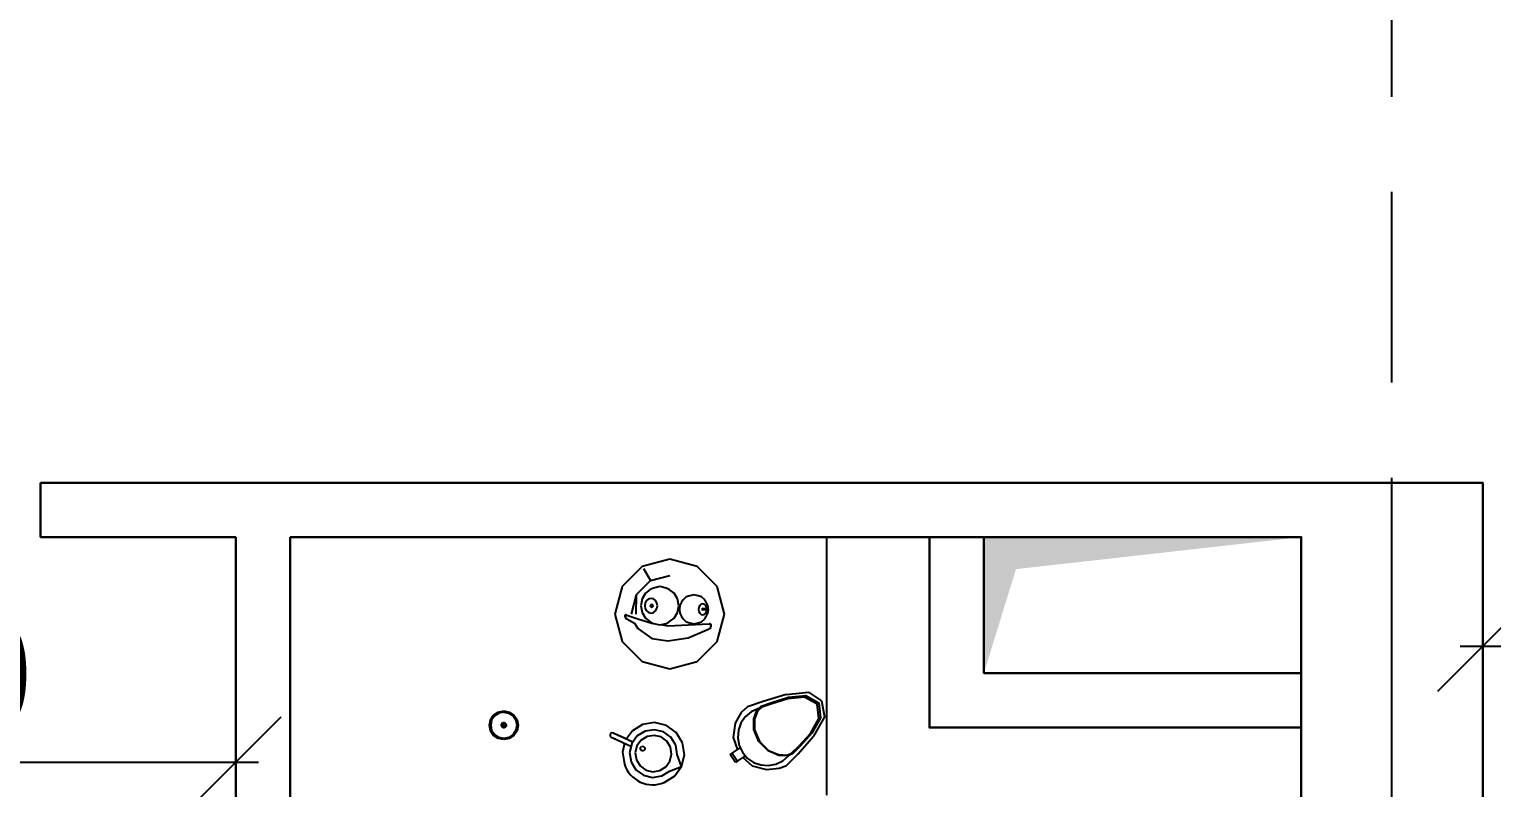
# Model space of a CAD drawing. Header units: inches. Extents: x 2870606 to 3671143, y -733551 to -473558.
# Drawn here: x 3399840 to 3403065, y -511096 to -509423 of the extents above; entities that cross this region are included whole.
import ezdxf

# ---------------------------------------------------------------- set-up
doc = ezdxf.new("R2010")
doc.units = ezdxf.units.IN
doc.header["$MEASUREMENT"] = 0
doc.linetypes.add('ACAD_ISO08W100', pattern=[36, 24, -3, 6, -3])
doc.styles.add('J~stule', font='dutch.ttf')
doc.dimstyles.new('J~style', dxfattribs={"dimscale": 100, "dimtxt": 2.5, "dimasz": 2, "dimexe": 0.55, "dimexo": 0.725, "dimtad": 1, "dimdec": 0, "dimdsep": 46, "dimtxsty": 'J~stule', "dimblk": 'OBLIQUE', "dimcen": 2, "dimdle": 0.5, "dimadec": 0, "dimazin": 0, "dimtfac": 1, "dimtdec": 0, "dimtmove": 0, "dimatfit": 3, "dimfxl": 1, "dimarcsym": 0})

# ---------------------------------------------------------------- blocks, each defined once
blk = doc.blocks.new('fgdgf')
for p, q in [((830048.4, 158583.2, -1288.5), (830048.4, 157961.3, -1288.5)), ((830422.4, 158583.2, -1288.5), (832278.4, 158583.2, -1288.5)), ((830627.8, 158583.2, -1288.5), (832278.4, 158583.2, -1288.5)), ((831232.3, 158014, -1288.5), (831232.3, 158583.2, -1288.5)), ((832278.4, 156203.2, -1288.5), (832278.4, 158583.3, -1288.5)), ((830885.5, 158534.5, -1288.5), (830825, 158518.3, -1288.5)), ((830885.5, 158534.5, -1288.5), (830825, 158518.3, -1288.5)), ((830946, 158518.3, -1288.5), (830885.5, 158534.5, -1288.5)), ((830946, 158518.3, -1288.5), (830885.5, 158534.5, -1288.5)), ((830825, 158518.3, -1288.5), (830780.7, 158474, -1288.5)), ((830825, 158518.3, -1288.5), (830780.7, 158474, -1288.5)), ((830827.6, 158513.8, -1288.5), (830842.8, 158487.5, -1288.5)), ((830842.8, 158487.5, -1288.5), (830885.5, 158498.9, -1288.5)), ((830990.2, 158474, -1288.5), (830946, 158518.3, -1288.5)), ((830990.3, 158474, -1288.5), (830946, 158518.3, -1288.5)), ((830780.7, 158474, -1288.5), (830764.4, 158413.5, -1288.5)), ((830780.7, 158474, -1288.5), (830764.5, 158413.5, -1288.5)), ((830842.8, 158487.5, -1288.5), (830811.5, 158456.2, -1288.5)), ((830842.7, 158468, -1288.5), (830831.7, 158459.5, -1288.5)), ((830849.6, 158470.9, -1288.5), (830842.7, 158468, -1288.5)), ((830863.6, 158474.1, -1288.5), (830849.6, 158470.9, -1288.5)), ((830877.6, 158470.9, -1288.5), (830863.6, 158474.1, -1288.5)), ((830884.5, 158468, -1288.5), (830877.6, 158470.9, -1288.5)), ((830895.4, 158459.5, -1288.5), (830884.5, 158468, -1288.5)), ((831006.5, 158413.5, -1288.5), (830990.2, 158474, -1288.5)), ((831006.5, 158413.5, -1288.5), (830990.3, 158474, -1288.5)), ((830811.5, 158456.2, -1288.5), (830800.1, 158413.5, -1288.5)), ((830811.5, 158456.2, -1288.5), (830810.4, 158413.5, -1288.5)), ((830824.4, 158446.9, -1288.5), (830821.8, 158432, -1288.5)), ((830821.8, 158432, -1288.5), (830824.4, 158417.1, -1288.5)), ((830831.7, 158459.5, -1288.5), (830824.4, 158446.9, -1288.5)), ((830831.5, 158438.2, -1288.5), (830830.4, 158432, -1288.5)), ((830830.4, 158432, -1288.5), (830831.5, 158425.9, -1288.5)), ((830834.5, 158443.4, -1288.5), (830831.5, 158438.2, -1288.5)), ((830839.1, 158446.9, -1288.5), (830834.5, 158443.4, -1288.5)), ((830844.4, 158448.1, -1288.5), (830839.1, 158446.9, -1288.5)), ((830842.7, 158432, -1288.5), (830843.5, 158434.3, -1288.5)), ((830843.5, 158429.8, -1288.5), (830842.7, 158432, -1288.5)), ((830843.5, 158434.3, -1288.5), (830845.4, 158435.2, -1288.5)), ((830845.4, 158428.9, -1288.5), (830843.5, 158429.8, -1288.5)), ((830849.8, 158446.9, -1288.5), (830844.4, 158448.1, -1288.5)), ((830845.4, 158435.2, -1288.5), (830847.4, 158434.3, -1288.5)), ((830845.4, 158435.2, -1288.5), (830846.1, 158435.2, -1288.5)), ((830847.4, 158429.8, -1288.5), (830845.4, 158428.9, -1288.5)), ((830847.4, 158434.3, -1288.5), (830848.2, 158432, -1288.5)), ((830847.4, 158434.3, -1288.5), (830848, 158434.3, -1288.5)), ((830848.2, 158432, -1288.5), (830847.4, 158429.8, -1288.5)), ((830847.4, 158429.8, -1288.5), (830848, 158429.8, -1288.5)), ((830848.2, 158432, -1288.5), (830848.8, 158432, -1288.5)), ((830854.3, 158443.4, -1288.5), (830849.8, 158446.9, -1288.5)), ((830857.4, 158438.2, -1288.5), (830854.3, 158443.4, -1288.5)), ((830858.5, 158432, -1288.5), (830857.4, 158438.2, -1288.5)), ((830857.4, 158425.9, -1288.5), (830858.5, 158432, -1288.5)), ((830902.8, 158446.9, -1288.5), (830895.4, 158459.5, -1288.5)), ((830905.4, 158432, -1288.5), (830902.8, 158446.9, -1288.5)), ((830902.8, 158417.1, -1288.5), (830905.4, 158432, -1288.5)), ((830908, 158432.7, -1288.5), (830906.7, 158424, -1288.5)), ((830911.7, 158440.1, -1288.5), (830908, 158432.7, -1288.5)), ((830914.8, 158445, -1288.5), (830911.7, 158440.1, -1288.5)), ((830922.1, 158451.4, -1288.5), (830914.8, 158445, -1288.5)), ((830929.5, 158453.7, -1288.5), (830922.1, 158451.4, -1288.5)), ((830938.7, 158456.1, -1288.5), (830929.5, 158453.7, -1288.5)), ((830948, 158453.7, -1288.5), (830938.7, 158456.1, -1288.5)), ((830955.4, 158451.4, -1288.5), (830948, 158453.7, -1288.5)), ((830951.6, 158432.7, -1288.5), (830949.6, 158428.7, -1288.5)), ((830954.7, 158435.3, -1288.5), (830951.6, 158432.7, -1288.5)), ((830958.2, 158436.3, -1288.5), (830954.7, 158435.3, -1288.5)), ((830962.7, 158445, -1288.5), (830955.4, 158451.4, -1288.5)), ((830961.8, 158435.3, -1288.5), (830958.2, 158436.3, -1288.5)), ((830964.8, 158432.7, -1288.5), (830961.8, 158435.3, -1288.5)), ((830965.8, 158440.1, -1288.5), (830962.7, 158445, -1288.5)), ((830966.8, 158428.7, -1288.5), (830964.8, 158432.7, -1288.5)), ((830969.5, 158432.7, -1288.5), (830965.8, 158440.1, -1288.5)), ((830970.8, 158424, -1288.5), (830969.5, 158432.7, -1288.5)), ((830764.4, 158413.5, -1288.5), (830780.7, 158353, -1288.5)), ((830764.5, 158413.5, -1288.5), (830780.7, 158353, -1288.5)), ((830787.2, 158411, -1288.5), (830786.9, 158409, -1288.5)), ((830786.9, 158409, -1288.5), (830787.2, 158410.9, -1288.5)), ((830787.2, 158410.7, -1288.5), (830786.9, 158409, -1288.5)), ((830786.9, 158409, -1288.5), (830787.2, 158410.5, -1288.5)), ((830786.9, 158409, -1288.5), (830787.2, 158409.8, -1288.5)), ((830787.2, 158409.3, -1288.5), (830786.9, 158409, -1288.5)), ((830787.2, 158407.7, -1288.5), (830786.9, 158409, -1288.5)), ((830786.9, 158409, -1288.5), (830787.2, 158407.9, -1288.5)), ((830787.2, 158408.5, -1288.5), (830786.9, 158409, -1288.5)), ((830786.9, 158409, -1288.5), (830787.2, 158407.7, -1288.5)), ((830786.9, 158409, -1288.5), (830787.2, 158408.1, -1288.5)), ((830786.9, 158409, -1288.5), (830787.2, 158408.9, -1288.5)), ((830787.5, 158411.4, -1288.5), (830787.2, 158411, -1288.5)), ((830787.4, 158407, -1288.5), (830787.2, 158407.7, -1288.5)), ((830787.2, 158407.7, -1288.5), (830787.5, 158406.9, -1288.5)), ((830787.4, 158407, -1288.5), (830787.8, 158405.7, -1288.5)), ((830787.8, 158411.7, -1288.5), (830787.5, 158411.4, -1288.5)), ((830787.8, 158411.3, -1288.5), (830787.5, 158411.1, -1288.5)), ((830787.5, 158411.1, -1288.5), (830787.8, 158410.9, -1288.5)), ((830787.5, 158407.4, -1288.5), (830787.8, 158406.6, -1288.5)), ((830788.8, 158411.9, -1288.5), (830787.8, 158411.7, -1288.5)), ((830787.8, 158411.3, -1288.5), (830787.8, 158411.7, -1288.5)), ((830787.8, 158411.7, -1288.5), (830789.1, 158411.7, -1288.5)), ((830787.8, 158410.9, -1288.5), (830787.8, 158411.3, -1288.5)), ((830788.8, 158411.3, -1288.5), (830787.8, 158410.9, -1288.5)), ((830788.8, 158411.3, -1288.5), (830787.8, 158411.3, -1288.5)), ((830787.8, 158410.9, -1288.5), (830788.8, 158410.7, -1288.5)), ((830787.8, 158405.7, -1288.5), (830788.8, 158403.7, -1288.5)), ((830788.1, 158407.5, -1288.5), (830788.1, 158406.7, -1288.5)), ((830788.1, 158406.7, -1288.5), (830788.2, 158406.4, -1288.5)), ((830788.5, 158410.8, -1288.5), (830788.8, 158411.3, -1288.5)), ((830788.8, 158403.9, -1288.5), (830788.5, 158405.2, -1288.5)), ((830788.7, 158404.1, -1288.5), (830788.8, 158403.9, -1288.5)), ((830788.8, 158411.7, -1288.5), (830788.8, 158411.9, -1288.5)), ((830788.8, 158411.9, -1288.5), (830789.8, 158411.6, -1288.5)), ((830789.1, 158411.7, -1288.5), (830788.8, 158411.3, -1288.5)), ((830788.8, 158411.3, -1288.5), (830790.4, 158410.7, -1288.5)), ((830788.8, 158410.7, -1288.5), (830788.8, 158410.9, -1288.5)), ((830788.8, 158403.9, -1288.5), (830788.8, 158404.9, -1288.5)), ((830788.8, 158403.9, -1288.5), (830790.7, 158402.7, -1288.5)), ((830788.8, 158403.7, -1288.5), (830788.8, 158403.9, -1288.5)), ((830788.8, 158403.7, -1288.5), (830788.9, 158403.8, -1288.5)), ((830790.7, 158402.7, -1288.5), (830788.8, 158403.7, -1288.5)), ((830789.1, 158411.7, -1288.5), (830790.7, 158411.1, -1288.5)), ((830789.8, 158411.6, -1288.5), (830789.9, 158411.4, -1288.5)), ((830790.7, 158411.1, -1288.5), (830789.8, 158411.6, -1288.5)), ((830789.8, 158411.6, -1288.5), (830789.8, 158411.4, -1288.5)), ((830790.4, 158411.1, -1288.5), (830790.7, 158410.5, -1288.5)), ((830790.4, 158411.1, -1288.5), (830790.7, 158410.9, -1288.5)), ((830790.4, 158410.7, -1288.5), (830790.4, 158411.1, -1288.5)), ((830790.4, 158403.1, -1288.5), (830790.4, 158403.5, -1288.5)), ((830790.7, 158403.3, -1288.5), (830790.4, 158403.1, -1288.5)), ((830790.7, 158402.7, -1288.5), (830790.4, 158403.1, -1288.5)), ((830790.7, 158411.1, -1288.5), (830815.4, 158402.7, -1288.5)), ((830790.7, 158410.9, -1288.5), (830790.7, 158411.1, -1288.5)), ((830790.7, 158410.5, -1288.5), (830790.7, 158410.9, -1288.5)), ((830790.7, 158409.8, -1288.5), (830790.7, 158410.5, -1288.5)), ((830790.7, 158403.3, -1288.5), (830790.7, 158402.7, -1288.5)), ((830790.7, 158402.7, -1288.5), (830807.7, 158393.4, -1288.5)), ((830792.3, 158410.5, -1288.5), (830792.3, 158409.3, -1288.5)), ((830815.4, 158402.7, -1288.5), (830845.8, 158393.4, -1288.5)), ((830824.4, 158417.1, -1288.5), (830831.7, 158404.5, -1288.5)), ((830831.5, 158425.9, -1288.5), (830834.5, 158420.6, -1288.5)), ((830831.7, 158404.5, -1288.5), (830842.7, 158396.1, -1288.5)), ((830834.5, 158420.6, -1288.5), (830839.1, 158417.1, -1288.5)), ((830839.1, 158417.1, -1288.5), (830844.4, 158415.9, -1288.5)), ((830844.4, 158415.9, -1288.5), (830849.8, 158417.1, -1288.5)), ((830845.4, 158428.9, -1288.5), (830846.1, 158428.9, -1288.5)), ((830849.8, 158417.1, -1288.5), (830854.3, 158420.6, -1288.5)), ((830854.3, 158420.6, -1288.5), (830857.4, 158425.9, -1288.5)), ((830884.5, 158396.1, -1288.5), (830895.4, 158404.5, -1288.5)), ((830895.4, 158404.5, -1288.5), (830902.8, 158417.1, -1288.5)), ((830906.7, 158424, -1288.5), (830908, 158415.3, -1288.5)), ((830908, 158415.3, -1288.5), (830911.7, 158407.9, -1288.5)), ((830911.7, 158407.9, -1288.5), (830914.8, 158403, -1288.5)), ((830914.8, 158403, -1288.5), (830922.1, 158396.6, -1288.5)), ((830949.6, 158428.7, -1288.5), (830948.9, 158424, -1288.5)), ((830948.9, 158424, -1288.5), (830949.6, 158419.3, -1288.5)), ((830949.6, 158419.3, -1288.5), (830951.6, 158415.3, -1288.5)), ((830951.6, 158415.3, -1288.5), (830954.7, 158412.6, -1288.5)), ((830954.7, 158412.6, -1288.5), (830958.2, 158411.7, -1288.5)), ((830965.6, 158424, -1288.5), (830955.2, 158424, -1288.5)), ((830955.4, 158396.6, -1288.5), (830962.7, 158403, -1288.5)), ((830955.6, 158425.1, -1288.5), (830957.3, 158424.8, -1288.5)), ((830957.3, 158423.2, -1288.5), (830955.6, 158422.9, -1288.5)), ((830957.8, 158425.1, -1288.5), (830956.4, 158425.5, -1288.5)), ((830957.8, 158422.9, -1288.5), (830956.4, 158422.5, -1288.5)), ((830957.3, 158424.8, -1288.5), (830959.3, 158424.6, -1288.5)), ((830959.3, 158423.3, -1288.5), (830957.3, 158423.2, -1288.5)), ((830959.7, 158424.9, -1288.5), (830957.8, 158425.1, -1288.5)), ((830959.7, 158423.1, -1288.5), (830957.8, 158422.9, -1288.5)), ((830958.2, 158411.7, -1288.5), (830961.8, 158412.6, -1288.5)), ((830959.3, 158424.6, -1288.5), (830961.4, 158424.6, -1288.5)), ((830961.4, 158423.3, -1288.5), (830959.3, 158423.3, -1288.5)), ((830961.7, 158424.9, -1288.5), (830959.7, 158424.9, -1288.5)), ((830961.7, 158423.1, -1288.5), (830959.7, 158423.1, -1288.5)), ((830961.4, 158424.6, -1288.5), (830963.5, 158424.8, -1288.5)), ((830963.5, 158423.2, -1288.5), (830961.4, 158423.3, -1288.5)), ((830963.8, 158425.1, -1288.5), (830961.7, 158424.9, -1288.5)), ((830963.8, 158422.9, -1288.5), (830961.7, 158423.1, -1288.5)), ((830961.8, 158412.6, -1288.5), (830964.8, 158415.3, -1288.5)), ((830962.7, 158403, -1288.5), (830965.8, 158407.9, -1288.5)), ((830963.5, 158424.8, -1288.5), (830965.8, 158425.1, -1288.5)), ((830965.8, 158422.9, -1288.5), (830963.5, 158423.2, -1288.5)), ((830966.1, 158425.6, -1288.5), (830963.8, 158425.1, -1288.5)), ((830966.1, 158422.4, -1288.5), (830963.8, 158422.9, -1288.5)), ((830964.8, 158415.3, -1288.5), (830966.8, 158419.3, -1288.5)), ((830965.8, 158425.1, -1288.5), (830965.6, 158424, -1288.5)), ((830965.6, 158424, -1288.5), (830965.8, 158422.9, -1288.5)), ((830965.8, 158425.1, -1288.5), (830966.1, 158425.6, -1288.5)), ((830965.8, 158422.9, -1288.5), (830966.1, 158422.4, -1288.5)), ((830965.8, 158407.9, -1288.5), (830969.5, 158415.3, -1288.5)), ((830966.1, 158425.6, -1288.5), (830966.4, 158425.1, -1288.5)), ((830966.4, 158422.9, -1288.5), (830966.1, 158422.4, -1288.5)), ((830966.4, 158425.1, -1288.5), (830966.6, 158424, -1288.5)), ((830966.6, 158424, -1288.5), (830966.4, 158422.9, -1288.5)), ((830967.5, 158424, -1288.5), (830966.8, 158428.7, -1288.5)), ((830966.8, 158419.3, -1288.5), (830967.5, 158424, -1288.5)), ((830969.5, 158415.3, -1288.5), (830970.8, 158424, -1288.5)), ((830990.2, 158353, -1288.5), (831006.5, 158413.5, -1288.5)), ((830990.3, 158353, -1288.5), (831006.5, 158413.5, -1288.5)), ((830808, 158394.4, -1288.5), (830807.7, 158393.4, -1288.5)), ((830807.7, 158393.4, -1288.5), (830815.4, 158381.5, -1288.5)), ((830815.4, 158381.5, -1288.5), (830815.4, 158384.6, -1288.5)), ((830815.4, 158381.5, -1288.5), (830845.8, 158359.5, -1288.5)), ((830842.7, 158396.1, -1288.5), (830849.6, 158393.1, -1288.5)), ((830845.8, 158393.4, -1288.5), (830853.4, 158392.3, -1288.5)), ((830849.6, 158393.1, -1288.5), (830863.6, 158389.9, -1288.5)), ((830863.6, 158389.9, -1288.5), (830877.6, 158393.1, -1288.5)), ((830865.6, 158390.4, -1288.5), (830881.6, 158387.9, -1288.5)), ((830877.6, 158393.1, -1288.5), (830884.5, 158396.1, -1288.5)), ((830881.6, 158387.9, -1288.5), (830972.8, 158392, -1288.5)), ((830922.1, 158396.6, -1288.5), (830929.5, 158394.3, -1288.5)), ((830925.9, 158361.4, -1288.5), (830972.8, 158380.9, -1288.5)), ((830929.5, 158394.3, -1288.5), (830938.7, 158391.9, -1288.5)), ((830938.7, 158391.9, -1288.5), (830948, 158394.3, -1288.5)), ((830948, 158394.3, -1288.5), (830955.4, 158396.6, -1288.5)), ((830972.8, 158392.3, -1288.5), (830974.6, 158392.4, -1288.5)), ((830974.6, 158392.4, -1288.5), (830972.8, 158392.3, -1288.5)), ((830972.8, 158392.3, -1288.5), (830972.8, 158392.3, -1288.5)), ((830972.8, 158392.3, -1288.5), (830972.8, 158392.3, -1288.5)), ((830974.4, 158381.4, -1288.5), (830972.8, 158380.7, -1288.5)), ((830972.8, 158380.7, -1288.5), (830972.8, 158381.2, -1288.5)), ((830974.6, 158381.7, -1288.5), (830974.4, 158381.4, -1288.5)), ((830974.6, 158392.4, -1288.5), (830975, 158392, -1288.5)), ((830974.6, 158381.7, -1288.5), (830974.8, 158382.2, -1288.5)), ((830974.6, 158381.8, -1288.5), (830974.6, 158381.7, -1288.5)), ((830974.6, 158381.7, -1288.5), (830974.6, 158381.7, -1288.5)), ((830975.4, 158383.2, -1288.5), (830974.8, 158382.1, -1288.5)), ((830975, 158392.1, -1288.5), (830975.2, 158392.1, -1288.5)), ((830975.6, 158391, -1288.5), (830975.2, 158392.1, -1288.5)), ((830975.2, 158392.1, -1288.5), (830975.8, 158391.5, -1288.5)), ((830975.4, 158383.2, -1288.5), (830975.6, 158384, -1288.5)), ((830975.6, 158384, -1288.5), (830975.8, 158384.5, -1288.5)), ((830975.8, 158391.5, -1288.5), (830975.8, 158390.8, -1288.5)), ((830975.8, 158391.5, -1288.5), (830975.8, 158391.3, -1288.5)), ((830975.9, 158391.2, -1288.5), (830975.8, 158391.3, -1288.5)), ((830975.8, 158391.3, -1288.5), (830975.9, 158391.2, -1288.5)), ((830976.1, 158386.6, -1288.5), (830975.8, 158385.2, -1288.5)), ((830975.8, 158385.5, -1288.5), (830975.8, 158386.1, -1288.5)), ((830975.8, 158384.5, -1288.5), (830975.8, 158385.3, -1288.5)), ((830976.1, 158390.7, -1288.5), (830975.9, 158391.2, -1288.5)), ((830976.1, 158390.7, -1288.5), (830976.3, 158390, -1288.5)), ((830976.3, 158390, -1288.5), (830976.1, 158390.7, -1288.5)), ((830976.1, 158390.5, -1288.5), (830976.3, 158390, -1288.5)), ((830976.3, 158390, -1288.5), (830976.1, 158390.1, -1288.5)), ((830976.3, 158390, -1288.5), (830976.1, 158386.6, -1288.5)), ((830976.1, 158388.7, -1288.5), (830976.3, 158390, -1288.5)), ((830976.3, 158390, -1288.5), (830976.1, 158388.1, -1288.5)), ((830976.3, 158390, -1288.5), (830976.1, 158389.7, -1288.5)), ((830780.7, 158353, -1288.5), (830825, 158308.8, -1288.5)), ((830780.7, 158353, -1288.5), (830825, 158308.7, -1288.5)), ((830845.8, 158359.5, -1288.5), (830881.6, 158354.3, -1288.5)), ((830881.6, 158354.3, -1288.5), (830925.9, 158361.4, -1288.5)), ((830946, 158308.8, -1288.5), (830990.2, 158353, -1288.5)), ((830946, 158308.7, -1288.5), (830990.3, 158353, -1288.5)), ((830825, 158308.8, -1288.5), (830885.5, 158292.6, -1288.5)), ((830825, 158308.7, -1288.5), (830885.5, 158292.5, -1288.5)), ((830885.5, 158292.6, -1288.5), (830946, 158308.8, -1288.5)), ((830885.5, 158292.5, -1288.5), (830946, 158308.7, -1288.5)), ((831142.1, 158236, -1288.5), (831191.7, 158241.4, -1288.5)), ((831191.7, 158241.4, -1288.5), (831220.2, 158222.1, -1288.5)), ((831056.8, 158209, -1288.5), (831043.1, 158196.4, -1288.5)), ((831091.8, 158221.1, -1288.5), (831056.8, 158209, -1288.5)), ((831079.9, 158204.9, -1288.5), (831064.8, 158197.7, -1288.5)), ((831077.7, 158201.2, -1288.5), (831087.5, 158210.8, -1288.5)), ((831088.4, 158208.5, -1288.5), (831078.9, 158199.2, -1288.5)), ((831081.9, 158205.3, -1288.5), (831079.9, 158204.9, -1288.5)), ((831087.5, 158210.8, -1288.5), (831110.6, 158218.5, -1288.5)), ((831110.6, 158215.8, -1288.5), (831088.4, 158208.5, -1288.5)), ((831142.1, 158236, -1288.5), (831091.8, 158221.1, -1288.5)), ((831110.6, 158218.5, -1288.5), (831147.1, 158230.1, -1288.5)), ((831145.8, 158227, -1288.5), (831110.6, 158215.8, -1288.5)), ((831182.8, 158230.6, -1288.5), (831145.8, 158227, -1288.5)), ((831147.1, 158230.1, -1288.5), (831185.5, 158233.8, -1288.5)), ((831185.5, 158233.8, -1288.5), (831182.8, 158230.6, -1288.5)), ((831210.4, 158215.2, -1288.5), (831182.8, 158230.6, -1288.5)), ((831185.5, 158233.8, -1288.5), (831214.1, 158217.8, -1288.5)), ((831214.1, 158217.8, -1288.5), (831210.4, 158215.2, -1288.5)), ((831214.2, 158183.1, -1288.5), (831210.4, 158215.2, -1288.5)), ((831214.1, 158217.8, -1288.5), (831218, 158184.5, -1288.5)), ((831220.2, 158222.1, -1288.5), (831226.8, 158187.3, -1288.5)), ((830487.9, 158168.3, -1288.5), (830490.3, 158180.5, -1288.5)), ((830490.3, 158180.5, -1288.5), (830497.2, 158190.7, -1288.5)), ((830492.8, 158179.4, -1288.5), (830490.6, 158168.3, -1288.5)), ((830499.1, 158188.9, -1288.5), (830492.8, 158179.4, -1288.5)), ((830497.2, 158190.7, -1288.5), (830507.5, 158197.6, -1288.5)), ((830499.1, 158188.9, -1288.5), (830508.5, 158195.1, -1288.5)), ((830507.5, 158197.6, -1288.5), (830519.6, 158200, -1288.5)), ((830519.6, 158197.3, -1288.5), (830508.5, 158195.1, -1288.5)), ((830519.6, 158168.3, -1288.5), (830514.4, 158173.5, -1288.5)), ((830516.8, 158175.1, -1288.5), (830519.6, 158168.3, -1288.5)), ((830519.6, 158200, -1288.5), (830531.7, 158197.6, -1288.5)), ((830519.6, 158197.3, -1288.5), (830530.7, 158195.1, -1288.5)), ((830519.6, 158168.3, -1288.5), (830519.6, 158175.7, -1288.5)), ((830519.6, 158168.3, -1288.5), (830522.4, 158175.1, -1288.5)), ((830519.6, 158168.3, -1288.5), (830524.7, 158173.5, -1288.5)), ((830530.7, 158195.1, -1288.5), (830540.1, 158188.9, -1288.5)), ((830531.7, 158197.6, -1288.5), (830541.9, 158190.7, -1288.5)), ((830540.1, 158188.9, -1288.5), (830546.4, 158179.4, -1288.5)), ((830541.9, 158190.7, -1288.5), (830548.8, 158180.5, -1288.5)), ((830546.4, 158179.4, -1288.5), (830548.6, 158168.3, -1288.5)), ((830548.8, 158180.5, -1288.5), (830551.2, 158168.3, -1288.5)), ((830852.2, 158174.4, -1288.5), (830825.8, 158170.2, -1288.5)), ((830878.2, 158168.2, -1288.5), (830852.2, 158174.4, -1288.5)), ((831029.7, 158173, -1288.5), (831025.2, 158141.5, -1288.5)), ((831043.1, 158196.4, -1288.5), (831029.7, 158173, -1288.5)), ((831042.5, 158173.1, -1288.5), (831036.9, 158157.3, -1288.5)), ((831052, 158186.9, -1288.5), (831042.5, 158173.1, -1288.5)), ((831064.8, 158197.7, -1288.5), (831052, 158186.9, -1288.5)), ((831071.1, 158182.8, -1288.5), (831077.7, 158201.2, -1288.5)), ((831071.3, 158158.9, -1288.5), (831071.1, 158182.8, -1288.5)), ((831078.9, 158199.2, -1288.5), (831072.5, 158181.5, -1288.5)), ((831072.5, 158181.5, -1288.5), (831072.8, 158158.4, -1288.5)), ((831195.8, 158150.5, -1288.5), (831214.2, 158183.1, -1288.5)), ((831218, 158184.5, -1288.5), (831199, 158150.7, -1288.5)), ((831226.8, 158187.3, -1288.5), (831202.7, 158144.6, -1288.5)), ((831218, 158184.5, -1288.5), (831214.2, 158183.1, -1288.5)), ((830490.3, 158156.2, -1288.5), (830487.9, 158168.3, -1288.5)), ((830497.2, 158146, -1288.5), (830490.3, 158156.2, -1288.5)), ((830490.6, 158168.3, -1288.5), (830492.8, 158157.3, -1288.5)), ((830492.8, 158157.3, -1288.5), (830499.1, 158147.8, -1288.5)), ((830507.5, 158139.1, -1288.5), (830497.2, 158146, -1288.5)), ((830499.1, 158147.8, -1288.5), (830508.5, 158141.6, -1288.5)), ((830519.6, 158139.4, -1288.5), (830508.5, 158141.6, -1288.5)), ((830519.6, 158168.3, -1288.5), (830512.3, 158168.3, -1288.5)), ((830512.8, 158171.1, -1288.5), (830519.6, 158168.3, -1288.5)), ((830519.6, 158168.3, -1288.5), (830512.8, 158165.6, -1288.5)), ((830519.6, 158168.3, -1288.5), (830514.4, 158163.2, -1288.5)), ((830519.6, 158168.3, -1288.5), (830516.8, 158161.6, -1288.5)), ((830519.6, 158168.3, -1288.5), (830526.3, 158171.1, -1288.5)), ((830519.6, 158168.3, -1288.5), (830526.9, 158168.3, -1288.5)), ((830526.3, 158165.6, -1288.5), (830519.6, 158168.3, -1288.5)), ((830524.7, 158163.2, -1288.5), (830519.6, 158168.3, -1288.5)), ((830522.4, 158161.6, -1288.5), (830519.6, 158168.3, -1288.5)), ((830519.6, 158161, -1288.5), (830519.6, 158168.3, -1288.5)), ((830530.7, 158141.6, -1288.5), (830519.6, 158139.4, -1288.5)), ((830540.1, 158147.8, -1288.5), (830530.7, 158141.6, -1288.5)), ((830541.9, 158146, -1288.5), (830531.7, 158139.1, -1288.5)), ((830546.4, 158157.3, -1288.5), (830540.1, 158147.8, -1288.5)), ((830548.8, 158156.2, -1288.5), (830541.9, 158146, -1288.5)), ((830548.6, 158168.3, -1288.5), (830546.4, 158157.3, -1288.5)), ((830551.2, 158168.3, -1288.5), (830548.8, 158156.2, -1288.5)), ((830754, 158149.3, -1288.5), (830753.9, 158145.3, -1288.5)), ((830753.9, 158145.3, -1288.5), (830756.6, 158142.4, -1288.5)), ((830757, 158152.1, -1288.5), (830754, 158149.3, -1288.5)), ((830756.6, 158142.4, -1288.5), (830761.5, 158140.1, -1288.5)), ((830757, 158152.1, -1288.5), (830761, 158151.9, -1288.5)), ((830758.1, 158141.7, -1288.5), (830765.8, 158138.1, -1288.5)), ((830761, 158151.9, -1288.5), (830804.1, 158132.1, -1288.5)), ((830761, 158151.9, -1288.5), (830761.7, 158151.6, -1288.5)), ((830761.5, 158140.1, -1288.5), (830799.9, 158122.4, -1288.5)), ((830761.7, 158151.6, -1288.5), (830763.3, 158150.9, -1288.5)), ((830769.7, 158147.9, -1288.5), (830792, 158137.7, -1288.5)), ((830803.1, 158156.3, -1288.5), (830790.2, 158138.5, -1288.5)), ((830813.8, 158144.7, -1288.5), (830801.8, 158128.1, -1288.5)), ((830825.8, 158170.2, -1288.5), (830803.1, 158156.3, -1288.5)), ((830831.3, 158155.4, -1288.5), (830813.8, 158144.7, -1288.5)), ((830835.7, 158143.6, -1288.5), (830822.3, 158135.5, -1288.5)), ((830851.6, 158158.6, -1288.5), (830831.3, 158155.4, -1288.5)), ((830851.1, 158146.1, -1288.5), (830835.7, 158143.6, -1288.5)), ((830866.3, 158142.5, -1288.5), (830851.1, 158146.1, -1288.5)), ((830871.6, 158153.9, -1288.5), (830851.6, 158158.6, -1288.5)), ((830879, 158133.3, -1288.5), (830866.3, 158142.5, -1288.5)), ((830888.2, 158141.8, -1288.5), (830871.6, 158153.9, -1288.5)), ((830899.8, 158152.5, -1288.5), (830878.2, 158168.2, -1288.5)), ((830898.9, 158124.3, -1288.5), (830888.2, 158141.8, -1288.5)), ((830913.7, 158129.8, -1288.5), (830899.8, 158152.5, -1288.5)), ((831025.2, 158141.5, -1288.5), (831034.9, 158114.4, -1288.5)), ((831036.9, 158157.3, -1288.5), (831035.5, 158140.5, -1288.5)), ((831035.5, 158140.5, -1288.5), (831038.5, 158124.1, -1288.5)), ((831082.1, 158132.4, -1288.5), (831071.3, 158158.9, -1288.5)), ((831072.8, 158158.4, -1288.5), (831083.2, 158132.9, -1288.5)), ((831168.7, 158105.5, -1288.5), (831202.7, 158144.6, -1288.5)), ((831170.7, 158123.2, -1288.5), (831195.8, 158150.5, -1288.5)), ((831199, 158150.7, -1288.5), (831172.9, 158122.4, -1288.5)), ((830519.6, 158136.7, -1288.5), (830507.5, 158139.1, -1288.5)), ((830531.7, 158139.1, -1288.5), (830519.6, 158136.7, -1288.5)), ((830768.1, 158137.1, -1288.5), (830777.5, 158132.8, -1288.5)), ((830786, 158128.8, -1288.5), (830781.2, 158108.7, -1288.5)), ((830781.2, 158108.7, -1288.5), (830785.4, 158082.3, -1288.5)), ((830801.8, 158128.1, -1288.5), (830797, 158108.1, -1288.5)), ((830797, 158108.1, -1288.5), (830800.2, 158087.8, -1288.5)), ((830813.2, 158122.8, -1288.5), (830809.5, 158107.6, -1288.5)), ((830809.5, 158107.6, -1288.5), (830812, 158092.2, -1288.5)), ((830822.3, 158135.5, -1288.5), (830813.2, 158122.8, -1288.5)), ((830820.7, 158115.2, -1288.5), (830820.9, 158119.3, -1288.5)), ((830823.5, 158112.3, -1288.5), (830820.7, 158115.2, -1288.5)), ((830820.9, 158119.3, -1288.5), (830823.8, 158122, -1288.5)), ((830827.5, 158112.1, -1288.5), (830823.5, 158112.3, -1288.5)), ((830823.8, 158122, -1288.5), (830827.9, 158121.8, -1288.5)), ((830830.4, 158114.9, -1288.5), (830827.5, 158112.1, -1288.5)), ((830827.9, 158121.8, -1288.5), (830830.6, 158118.9, -1288.5)), ((830830.6, 158118.9, -1288.5), (830830.4, 158114.9, -1288.5)), ((830887.2, 158120, -1288.5), (830879, 158133.3, -1288.5)), ((830889.6, 158104.5, -1288.5), (830887.2, 158120, -1288.5)), ((830902.2, 158104, -1288.5), (830898.9, 158124.3, -1288.5)), ((830917.9, 158103.4, -1288.5), (830913.7, 158129.8, -1288.5)), ((831023.3, 158106.9, -1288.5), (831040.9, 158118.3, -1288.5)), ((831038.5, 158124.1, -1288.5), (831045.7, 158108.9, -1288.5)), ((831040.9, 158118.3, -1288.5), (831042.2, 158116.5, -1288.5)), ((831045.7, 158108.9, -1288.5), (831056.6, 158096.1, -1288.5)), ((831102.8, 158111.8, -1288.5), (831082.1, 158132.4, -1288.5)), ((831083.2, 158132.9, -1288.5), (831103.1, 158113, -1288.5)), ((831126.1, 158102, -1288.5), (831102.8, 158111.8, -1288.5)), ((831103.1, 158113, -1288.5), (831125.5, 158103.6, -1288.5)), ((831154.3, 158106.7, -1288.5), (831170.7, 158123.2, -1288.5)), ((831172.9, 158122.4, -1288.5), (831155.9, 158105.3, -1288.5)), ((830800.2, 158087.8, -1288.5), (830811, 158070.3, -1288.5)), ((830812, 158092.2, -1288.5), (830820.2, 158078.8, -1288.5)), ((830820.2, 158078.8, -1288.5), (830832.8, 158069.7, -1288.5)), ((830863.5, 158068.5, -1288.5), (830876.8, 158076.7, -1288.5)), ((830876.8, 158076.7, -1288.5), (830886, 158089.3, -1288.5)), ((830885.3, 158067.5, -1288.5), (830911.7, 158077.5, -1288.5)), ((830886, 158089.3, -1288.5), (830889.6, 158104.5, -1288.5)), ((830896, 158055.9, -1288.5), (830911.7, 158077.5, -1288.5)), ((830911.7, 158077.5, -1288.5), (830902.2, 158104, -1288.5)), ((830911.7, 158077.5, -1288.5), (830917.9, 158103.4, -1288.5)), ((831018.8, 158104, -1288.5), (831023.3, 158106.9, -1288.5)), ((831030.3, 158086.4, -1288.5), (831018.8, 158104, -1288.5)), ((831023.3, 158106.9, -1288.5), (831034.7, 158089.2, -1288.5)), ((831034.7, 158089.2, -1288.5), (831030.3, 158086.4, -1288.5)), ((831034.7, 158089.2, -1288.5), (831052.4, 158100.7, -1288.5)), ((831034.7, 158089.2, -1288.5), (831039.1, 158092.1, -1288.5)), ((831036.3, 158090.3, -1288.5), (831034.7, 158089.2, -1288.5)), ((831039.1, 158092.1, -1288.5), (831052.4, 158100.7, -1288.5)), ((831067.9, 158078, -1288.5), (831046.8, 158097, -1288.5)), ((831052.4, 158100.7, -1288.5), (831047.5, 158097.5, -1288.5)), ((831052.4, 158100.7, -1288.5), (831051.2, 158102.5, -1288.5)), ((831056.6, 158096.1, -1288.5), (831070.4, 158086.6, -1288.5)), ((831099.8, 158070.3, -1288.5), (831067.9, 158078, -1288.5)), ((831070.4, 158086.6, -1288.5), (831086.2, 158081, -1288.5)), ((831086.2, 158081, -1288.5), (831102.9, 158079.7, -1288.5)), ((831102.9, 158079.7, -1288.5), (831119.4, 158082.7, -1288.5)), ((831119.4, 158082.7, -1288.5), (831134.6, 158089.9, -1288.5)), ((831125.5, 158103.6, -1288.5), (831144.5, 158102.2, -1288.5)), ((831145.8, 158100.6, -1288.5), (831126.1, 158102, -1288.5)), ((831141.2, 158078.5, -1288.5), (831126.7, 158073.2, -1288.5)), ((831134.6, 158089.9, -1288.5), (831147.3, 158100.8, -1288.5)), ((831141.2, 158078.5, -1288.5), (831168.7, 158105.5, -1288.5)), ((831144.5, 158102.2, -1288.5), (831154.3, 158106.7, -1288.5)), ((831155.9, 158105.3, -1288.5), (831145.8, 158100.6, -1288.5)), ((831147.3, 158100.8, -1288.5), (831147.9, 158101.6, -1288.5)), ((830811, 158070.3, -1288.5), (830827.6, 158058.3, -1288.5)), ((830827.6, 158058.3, -1288.5), (830847.5, 158053.5, -1288.5)), ((830832.8, 158069.7, -1288.5), (830848, 158066, -1288.5)), ((830847.5, 158053.5, -1288.5), (830867.8, 158056.7, -1288.5)), ((830848, 158066, -1288.5), (830863.5, 158068.5, -1288.5)), ((830867.8, 158056.7, -1288.5), (830885.3, 158067.5, -1288.5)), ((830873.3, 158041.9, -1288.5), (830896, 158055.9, -1288.5)), ((831126.7, 158073.2, -1288.5), (831099.8, 158070.3, -1288.5))]:
    blk.add_line(p, q)
blk.add_arc((830848.4, 158103.5, -1288.5), 66.4, 198.5386, 292.0579)
blk = doc.blocks.new('_Oblique')
at = {"color": 0, "linetype": 'ByBlock', "lineweight": -2}
blk.add_line((-0.5, -0.5), (0.5, 0.5), dxfattribs=at)
blk = doc.blocks.new('*D669')
at = {"color": 0, "lineweight": -2, "transparency": 16777216}
for p, q in [((3398645.4, -510872.1), (3398645.4, -511094.4)), ((3400295.4, -510872.1), (3400295.4, -511094.4)), ((3398595.4, -511039.4), (3400345.4, -511039.4))]:
    blk.add_line(p, q, dxfattribs=at)
at = {"layer": 'Defpoints', "color": 0, "lineweight": 35, "transparency": 16777216}
for p in [(3398645.4, -510799.6, -51.2), (3400295.4, -510799.6, 94.1), (3400295.4, -511039.4)]:
    blk.add_point(p, dxfattribs=at)
at = {"color": 0, "lineweight": -2, "transparency": 16777216, "xscale": 200, "yscale": 200, "zscale": 200, "rotation": 180}
blk.add_blockref('_Oblique', (3398645.4, -511039.4), dxfattribs=at)
at = {"color": 0, "lineweight": -2, "transparency": 16777216, "xscale": 200, "yscale": 200, "zscale": 200}
blk.add_blockref('_Oblique', (3400295.4, -511039.4), dxfattribs=at)
at = {"color": 0, "transparency": 16777216, "insert": (3399470.4, -510846.7), "char_height": 250, "attachment_point": 5, "style": 'J~stule'}
blk.add_mtext('1650', dxfattribs=at)
blk = doc.blocks.new('*D690')
at = {"color": 0, "lineweight": -2, "transparency": 16777216}
for p, q in [((3403045.4, -511221.3), (3403045.4, -510728.6)), ((3414645.4, -511221.3), (3414645.4, -510728.6)), ((3402995.4, -510783.6), (3414695.4, -510783.6))]:
    blk.add_line(p, q, dxfattribs=at)
at = {"layer": 'Defpoints', "color": 0, "lineweight": 35, "transparency": 16777216}
for p in [(3414645.4, -510783.6), (3403045.4, -511293.8), (3414645.4, -511293.8)]:
    blk.add_point(p, dxfattribs=at)
at = {"color": 0, "lineweight": -2, "transparency": 16777216, "xscale": 200, "yscale": 200, "zscale": 200, "rotation": 180}
blk.add_blockref('_Oblique', (3403045.4, -510783.6), dxfattribs=at)
at = {"color": 0, "lineweight": -2, "transparency": 16777216, "xscale": 200, "yscale": 200, "zscale": 200}
blk.add_blockref('_Oblique', (3414645.4, -510783.6), dxfattribs=at)
at = {"color": 0, "transparency": 16777216, "insert": (3408845.4, -510592.8), "char_height": 250, "attachment_point": 5, "style": 'J~stule'}
blk.add_mtext('11600', dxfattribs=at)

msp = doc.modelspace()

# ---------------------------------------------------------------- linework, layer by layer
at = {"color": 252, "linetype": 'ACAD_ISO08W100', "ltscale": 70}
msp.add_line((3402845.37, -524692.02), (3402845.37, -496403.85), dxfattribs=at)
at = {"lineweight": 30}
for p, q in [((3399865.01, -510423.13, 94.1), (3399865.01, -510543.13, 94.1)), ((3400295.37, -510543.13), (3399865.01, -510543.13)), ((3402645.37, -510543.13), (3400415.37, -510543.13)), ((3402645.37, -518223.13), (3402645.37, -510543.13))]:
    msp.add_line(p, q, dxfattribs=at)
msp.add_lwpolyline([(3403045.37, -518223.13), (3403045.37, -510423.13), (3399865.01, -510423.13)], dxfattribs=at)
at = {"lineweight": 30, "elevation": 94.1}
msp.add_lwpolyline([(3400415.37, -510543.13), (3400415.37, -511243.13), (3400295.37, -511243.13), (3400295.37, -510543.13)], dxfattribs=at)
at = {"lineweight": 30}
for points in [[(3402645.37, -510543.13), (3401825.37, -510543.13), (3401825.37, -510963.02), (3402645.37, -510963.02)], [(3402645.37, -510843.02), (3401945.37, -510843.02), (3401945.37, -510543.02), (3402645.37, -510543.02)]]:
    msp.add_lwpolyline(points, close=True, dxfattribs=at)
msp.add_solid([(3401945.37, -510843.02), (3401945.37, -510543.02), (3402016.08, -510613.73), (3402645.37, -510543.02)])

# ---------------------------------------------------------------- block references
msp.add_blockref('fgdgf', (2570367.01, -669126.33, 1288.5))

# ---------------------------------------------------------------- dimensions: what is measured, and where the dimension line sits
for base, p1, p2, picture, middle in [((3414645.37, -510783.64), (3403045.37, -511293.77), (3414645.37, -511293.77), '*D690', (3408845.37, -510592.76)), ((3400295.37, -511039.42), (3398645.37, -510799.59, -51.25), (3400295.37, -510799.59, 94.1), '*D669', (3399470.37, -510846.72))]:
    dim = msp.add_linear_dim(base=base, p1=p1, p2=p2, dimstyle='J~style', override={"dimdec": 1, "dimtdec": 1})
    dim.commit()
    dim.dimension.update_dxf_attribs({"geometry": picture, "text_midpoint": middle})

doc.saveas('drawing.dxf')
